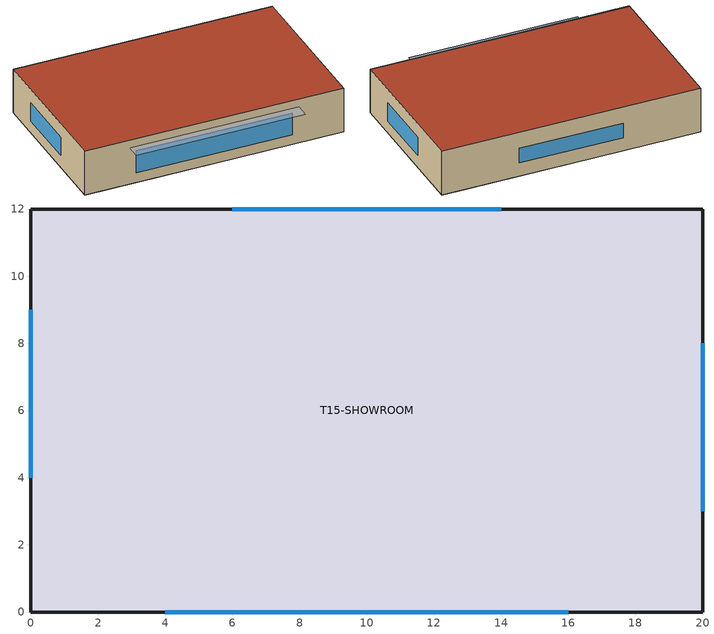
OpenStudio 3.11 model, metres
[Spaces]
T15-SHOWROOM
 floor ground (TASK15 Ground Slab Construction): 0,0 20,0 20,12 0,12 z0
 wall outside (TASK15 Low-U Wall Construction): 20,0 0,0 0,12 20,12 20,0 z0:3.6
 window (TASK15 Triple Glazing Construction): 4,0 16,0 z0.8:2.6; 14,12 6,12 z1.1:2.3; 20,3 20,8 / 0,9 0,4 z1:2.5
 roof outside (TASK15 High-R Roof Construction): 0,12 20,12 20,0 0,0 z3.6
shading: 3.5,-1.1 16.5,-1.1 16.5,0 3.5,0 z3
[Building]
CLI High Performance Showroom
[Construction]
TASK15 Low-U Wall Construction: TASK15 Interior Board, TASK15 Mineral Wool
TASK15 High-R Roof Construction: TASK15 Roof Deck, TASK15 Roof Polyiso
TASK15 Ground Slab Construction: TASK15 Heavy Slab
TASK15 Triple Glazing Construction: TASK15 Triple Glazing Construction Simple Glazing
[Material] Roughness=MediumSmooth
Name | Thickness {m} | Conductivity {W/m-K} | Density {kg/m3} | Specific Heat {J/kg-K}
TASK15 Interior Board | 0.013 | 0.16 | 800 | 1090
TASK15 Mineral Wool | 0.18 | 0.036 | 40 | 840
TASK15 Roof Deck | 0.02 | 0.2 | 900 | 1200
TASK15 Roof Polyiso | 0.2 | 0.03 | 32 | 1400
TASK15 Heavy Slab | 0.18 | 1.55 | 2300 | 880
[WindowMaterial:SimpleGlazingSystem]
TASK15 Triple Glazing Construction Simple Glazing: U-Factor {W/m2-K}=1.2; Solar Heat Gain Coefficient=0.25; Visible Transmittance=0.48
[BuildingStory]
01_FACADE: Nominal Z Coordinate {m}=0
[ThermalZone]
T15-SHOWROOM Zone: Thermostat=T15-SHOWROOM Zone Thermostat; Use Ideal Air Loads=Yes
[Sizing:Zone]
T15-SHOWROOM Zone: Zone Cooling Design Supply Air Temperature Input Method=SupplyAirTemperature; Zone Cooling Design Supply Air Temperature {C}=14; Zone Cooling Design Supply Air Temperature Difference {deltaC}=11.11; Zone Heating Design Supply Air Temperature Input Method=SupplyAirTemperature; Zone Heating Design Supply Air Temperature {C}=40; Zone Heating Design Supply Air Temperature Difference {deltaC}=11.11; Zone Cooling Design Supply Air Humidity Ratio {kg-H2O/kg-air}=0.0085; Zone Heating Design Supply Air Humidity Ratio {kg-H2O/kg-air}=0.008; Cooling Design Air Flow Method=DesignDay; Heating Design Air Flow Method=DesignDay; Account for Dedicated Outdoor Air System=No; Dedicated Outdoor Air System Control Strategy=NeutralSupplyAir; Dedicated Outdoor Air Low Setpoint Temperature for Design {C}=autosize; Dedicated Outdoor Air High Setpoint Temperature for Design {C}=autosize; Zone Load Sizing Method=Sensible Load Only No Latent Load; Zone Latent Cooling Design Supply Air Humidity Ratio Input Method=HumidityRatioDifference; Zone Cooling Design Supply Air Humidity Ratio Difference {kgWater/kgDryAir}=0.005; Zone Latent Heating Design Supply Air Humidity Ratio Input Method=HumidityRatioDifference; Zone Humidification Design Supply Air Humidity Ratio Difference {kgWater/kgDryAir}=0.005; Sizing Option=Coincident; Heating Coil Sizing Method=None; Maximum Heating Capacity To Cooling Load Sizing Ratio {W/W}=1
[Space]
T15-SHOWROOM: Space Type=TASK15 Showroom Type; Building Story=01_FACADE; Thermal Zone=T15-SHOWROOM Zone; Part of Total Floor Area=Yes; Design Specification Outdoor Air Object=T15-SHOWROOM Outdoor Air
[SpaceType]
TASK15 Showroom Type
[People:Definition]
TASK15 Showroom Type People Definition: Number of People Calculation Method=People/Area; People per Space Floor Area {person/m2}=0.045; Fraction Radiant=0.3
[People]
TASK15 Showroom Type People: People Definition=TASK15 Showroom Type People Definition; Space or SpaceType=TASK15 Showroom Type; Number of People Schedule=TASK15 Occupancy; Clothing Insulation Calculation Method=ClothingInsulationSchedule; Multiplier=1
[Lights:Definition]
TASK15 Showroom Type Lights Definition: Design Level Calculation Method=Watts/Area; Watts per Space Floor Area {W/m2}=7.5
[Lights]
TASK15 Showroom Type Lights: Lights Definition=TASK15 Showroom Type Lights Definition; Space or SpaceType=TASK15 Showroom Type; Schedule=TASK15 Loads; Fraction Replaceable=1
[ElectricEquipment:Definition]
TASK15 Showroom Type Equipment Definition: Design Level Calculation Method=Watts/Area; Watts per Space Floor Area {W/m2}=8
[ElectricEquipment]
TASK15 Showroom Type Equipment: Electric Equipment Definition=TASK15 Showroom Type Equipment Definition; Space or SpaceType=TASK15 Showroom Type; Schedule=TASK15 Loads
[ThermostatSetpoint:DualSetpoint]
T15-SHOWROOM Zone Thermostat: Heating Setpoint Temperature Schedule=T15-SHOWROOM Zone Heating Setpoint; Cooling Setpoint Temperature Schedule=T15-SHOWROOM Zone Cooling Setpoint
[SpaceInfiltration:DesignFlowRate]
T15-SHOWROOM Infiltration: Space or SpaceType=T15-SHOWROOM; Schedule=TASK15 Infiltration; Design Flow Rate Calculation Method=Flow/ExteriorArea; Flow per Exterior Surface Area {m3/s-m2}=0.00022; Density Basis=Outdoor
[DesignSpecification:OutdoorAir]
T15-SHOWROOM Outdoor Air: Outdoor Air Method=Sum; Outdoor Air Flow per Person {m3/s-person}=0.0075; Outdoor Air Flow per Floor Area {m3/s-m2}=0.00045; Outdoor Air Flow Rate Fraction Schedule=TASK15 OA Schedule
[Schedule:Constant]
Name | Value
TASK15 Occupancy | 0.65
TASK15 Loads | 0.8
TASK15 OA Schedule; TASK15 Infiltration | 1
T15-SHOWROOM Zone Heating Setpoint | 20
T15-SHOWROOM Zone Cooling Setpoint | 25
